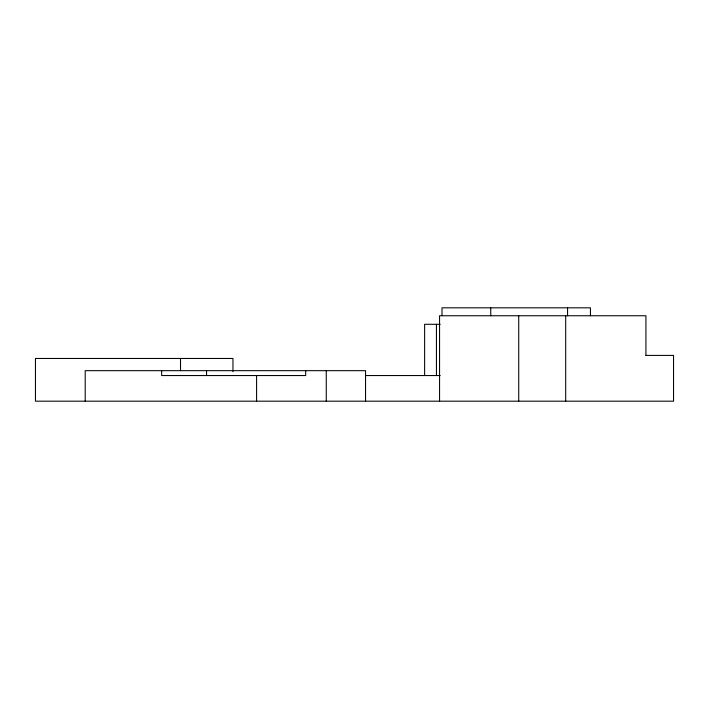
<?xml version="1.0" encoding="UTF-8"?>
<svg xmlns="http://www.w3.org/2000/svg" width="709" height="709" viewBox="0 0 709 709"><rect width="100%" height="100%" fill="white"/><g stroke="black" fill="none" stroke-linecap="round" stroke-linejoin="round"><path stroke-width="1.06" d="M440.156 324.297L424.62 324.297L424.62 375.548M645.89 355.413L673.55 355.413L673.55 401.179L35.45 401.179L35.45 358.47L232.96 358.47L232.96 371.649M365.95 375.548L440.192 375.548M645.926 355.413L645.926 315.753L439.562 315.753L439.562 401.179M590.429 315.753L590.429 307.821L442.008 307.821L442.008 315.514M567.563 307.821L567.563 315.753M565.693 315.753L565.693 401.179M518.731 315.753L518.731 401.179M490.743 307.821L490.743 315.753M436.443 324.297L436.443 375.548M365.552 401.179L365.552 370.674L85.204 370.674L85.204 401.179M326.264 370.674L326.264 401.179M305.685 370.674L305.685 375.548L161.634 375.548L161.634 370.674M256.587 375.548L256.587 401.179M206.558 370.674L206.558 375.548M180.52 358.47L180.52 370.674"/></g></svg>
